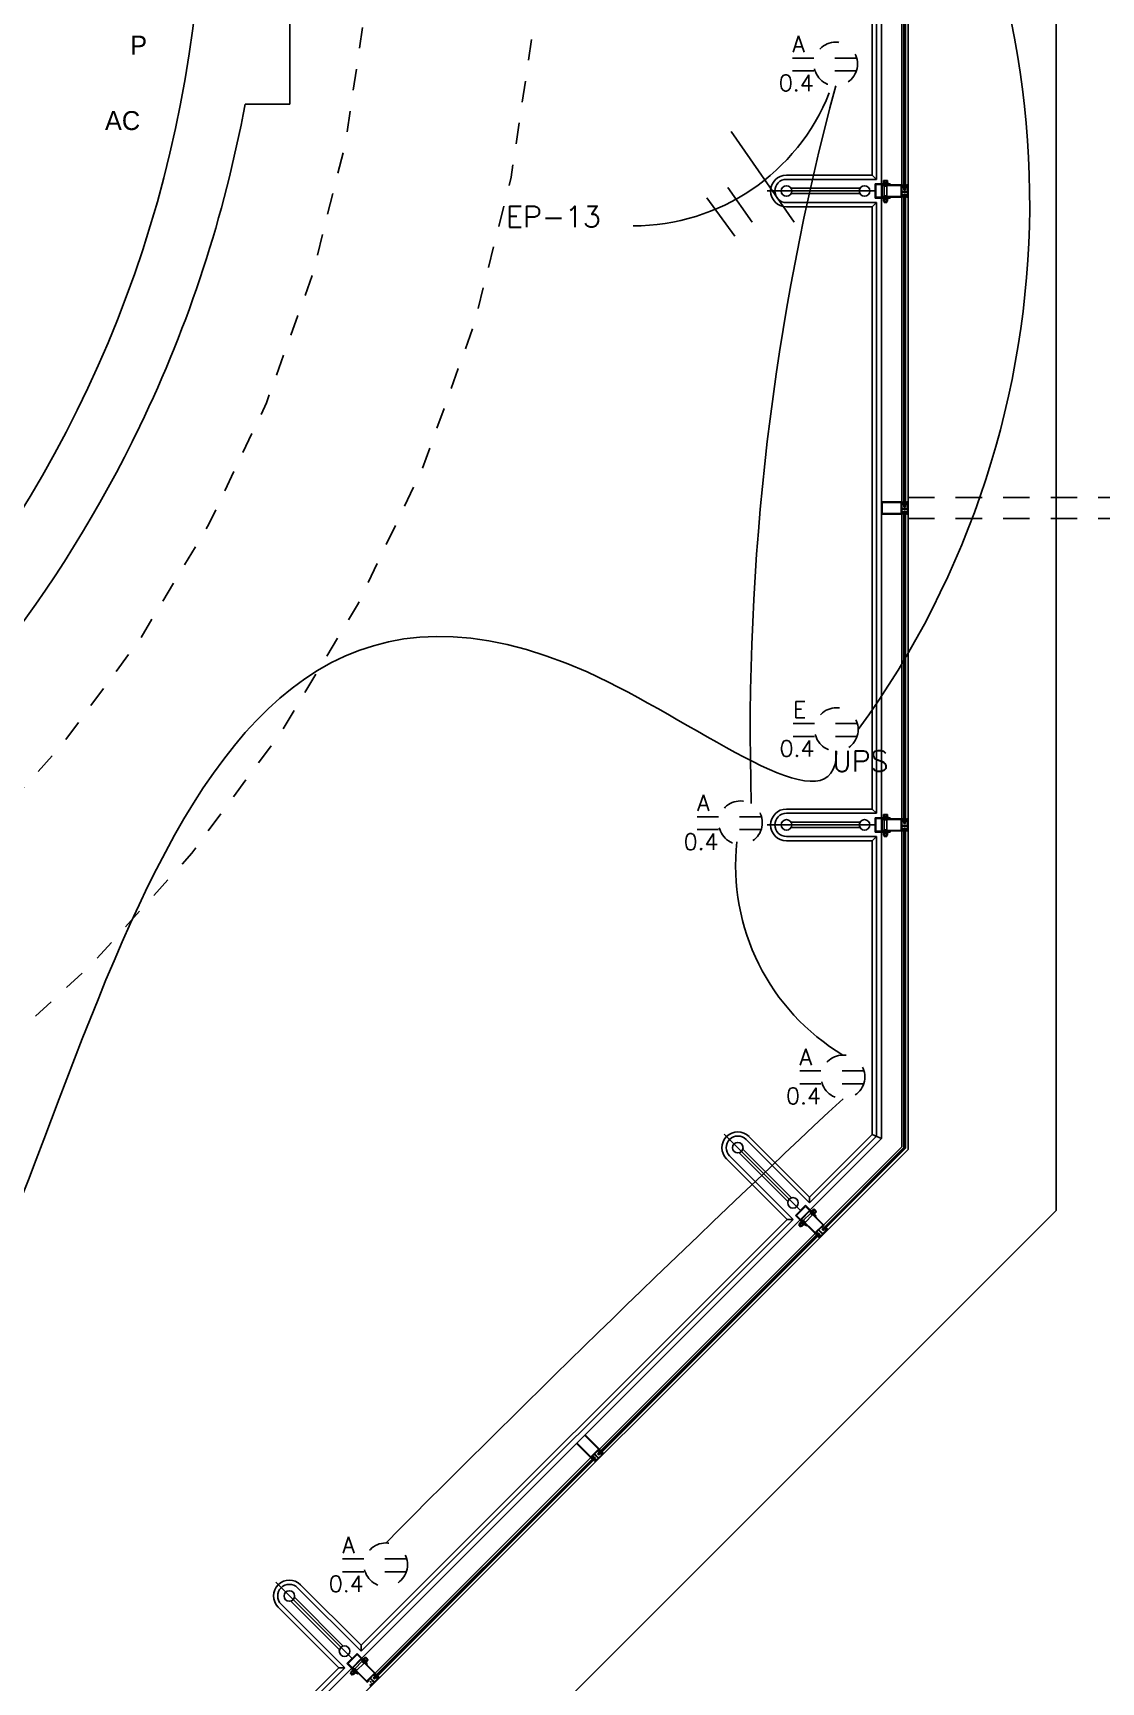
# Model space of a CAD drawing. Extents: x 622.2 to 680.8, y 643.9 to 685.6.
# Drawn here: x 644.55 to 649.6, y 655.36 to 663.16 of the extents above; entities that cross this region are included whole.
import ezdxf

# ---------------------------------------------------------------- set-up
doc = ezdxf.new("R2010")
doc.units = 0
doc.header["$LTSCALE"] = 0.5
doc.header["$MEASUREMENT"] = 0
doc.linetypes.add('HIDDEN', pattern=[0.375, 0.25, -0.125])
doc.linetypes.add('HIDDEN2', pattern=[0.1875, 0.125, -0.0625])
for name, color, linetype in [('ALUMBRADO', 6, 'CONTINUOUS'), ('paredes', 1, 'CONTINUOUS'), ('pisoplanta', 1, 'CONTINUOUS'), ('PROYECCIONES', 6, 'HIDDEN'), ('texturas', 6, 'CONTINUOUS'), ('TOMAS', 4, 'HIDDEN2'), ('UNIFILAR', 1, 'CONTINUOUS'), ('ventanas', 1, 'CONTINUOUS'), ('vidrio', 6, 'CONTINUOUS')]:
    doc.layers.add(name, color=color, linetype=linetype)
doc.styles.add('romans', font='romans.shx')

# ---------------------------------------------------------------- blocks, each defined once
blk = doc.blocks.new('apoymuro-cortina')
at = {"layer": 'vidrio', "color": 1, "linetype": 'Continuous'}
for p, q in [((0, 0), (-0.0989, 0)), ((0, -0.0574), (0, 0)), ((-0.125, -0.0006), (-0.125, -0.0568)), ((-0.1193, 0), (-0.1244, 0)), ((-0.1244, -0.0574), (-0.1193, -0.0574)), ((-0.122, -0.0096), (-0.122, -0.0032)), ((-0.122, -0.032), (-0.122, -0.0134)), ((-0.0962, -0.032), (-0.122, -0.032)), ((-0.122, -0.0348), (-0.0962, -0.0348)), ((-0.122, -0.044), (-0.122, -0.0348)), ((-0.122, -0.0542), (-0.122, -0.0478)), ((-0.1213, -0.0026), (-0.1199, -0.0026)), ((-0.1199, -0.0102), (-0.1213, -0.0102)), ((-0.1213, -0.0128), (-0.1193, -0.0128)), ((-0.1193, -0.0447), (-0.1213, -0.0447)), ((-0.1213, -0.0472), (-0.1199, -0.0472)), ((-0.1199, -0.0549), (-0.1213, -0.0549)), ((-0.1199, -0.0026), (-0.1199, -0.0038)), ((-0.1199, -0.0089), (-0.1199, -0.0102)), ((-0.1199, -0.0472), (-0.1199, -0.0485)), ((-0.1199, -0.0536), (-0.1199, -0.0549)), ((-0.1186, -0.0038), (-0.1186, -0.0006)), ((-0.1186, -0.0121), (-0.1186, -0.0089)), ((-0.1186, -0.0485), (-0.1186, -0.0453)), ((-0.1186, -0.0568), (-0.1186, -0.0536)), ((-0.0995, -0.0006), (-0.0995, -0.0038)), ((-0.0995, -0.0089), (-0.0995, -0.0121)), ((-0.0995, -0.0453), (-0.0995, -0.0485)), ((-0.0995, -0.0536), (-0.0995, -0.0568)), ((-0.0989, -0.0128), (-0.0968, -0.0128)), ((-0.0968, -0.0447), (-0.0989, -0.0447)), ((-0.0989, -0.0574), (-0.0938, -0.0574)), ((-0.0982, -0.0026), (-0.0968, -0.0026)), ((-0.0982, -0.0038), (-0.0982, -0.0026)), ((-0.0982, -0.0102), (-0.0982, -0.0089)), ((-0.0968, -0.0102), (-0.0982, -0.0102)), ((-0.0982, -0.0472), (-0.0968, -0.0472)), ((-0.0982, -0.0485), (-0.0982, -0.0472)), ((-0.0982, -0.0549), (-0.0982, -0.0536)), ((-0.0968, -0.0549), (-0.0982, -0.0549)), ((-0.0962, -0.0032), (-0.0962, -0.0096)), ((-0.0962, -0.0134), (-0.0962, -0.032)), ((-0.0962, -0.0348), (-0.0962, -0.044)), ((-0.0962, -0.0478), (-0.0962, -0.0542)), ((-0.0938, -0.0574), (0, -0.0574)), ((-0.0931, -0.0033), (-0.0931, -0.0541)), ((-0.0036, -0.0028), (-0.0926, -0.0028)), ((-0.0926, -0.0546), (-0.0036, -0.0546)), ((-0.0031, -0.0541), (-0.0031, -0.0033))]:
    blk.add_line(p, q, dxfattribs=at)
at = {"layer": 'vidrio', "linetype": 'Continuous'}
for p, q in [((-0.0397, 0.0015), (-0.0397, 0.0051)), ((-0.0397, 0.0051), (0.0307, 0.0051)), ((0.0272, 0.0015), (-0.0397, 0.0015)), ((-0.0318, 0.0056), (-0.0318, 0.0075)), ((-0.0318, 0.0075), (-0.0055, 0.0075)), ((-0.0055, 0.0056), (-0.0318, 0.0056)), ((-0.0087, 0.0103), (-0.0287, 0.0103)), ((-0.0287, 0.0103), (-0.0287, 0.0078)), ((-0.0287, 0.0078), (-0.0087, 0.0078)), ((-0.0283, 0.0111), (-0.0283, 0.0201)), ((-0.026, 0.0207), (-0.0113, 0.0207)), ((-0.0113, 0.0105), (-0.026, 0.0105)), ((-0.0237, 0.0201), (-0.0237, 0.0111)), ((-0.0145, 0.0208), (-0.0228, 0.0208)), ((-0.0137, 0.0111), (-0.0137, 0.0201)), ((-0.009, 0.0201), (-0.009, 0.0111)), ((-0.0087, 0.0078), (-0.0087, 0.0103)), ((-0.0055, 0.0075), (-0.0055, 0.0056)), ((0.0272, -0.0589), (0.0272, 0.0015)), ((0.0307, -0.0625), (0.0307, 0.0051)), ((-0.1052, -0.0438), (-0.1133, -0.0438)), ((-0.0397, -0.0589), (0.0272, -0.0589)), ((-0.0397, -0.0625), (-0.0397, -0.0589)), ((0.0307, -0.0625), (-0.0397, -0.0625)), ((-0.0318, -0.0631), (-0.0318, -0.065)), ((-0.0055, -0.0631), (-0.0318, -0.0631)), ((-0.0318, -0.065), (-0.0055, -0.065)), ((-0.0287, -0.0677), (-0.0287, -0.0652)), ((-0.0287, -0.0652), (-0.0087, -0.0652)), ((-0.0087, -0.0677), (-0.0287, -0.0677)), ((-0.0283, -0.0686), (-0.0283, -0.0775)), ((-0.0113, -0.068), (-0.026, -0.068)), ((-0.0127, -0.0055), (-0.0248, -0.0055)), ((-0.0248, -0.0055), (-0.0248, -0.0516)), ((-0.0248, -0.0516), (-0.0127, -0.0516)), ((-0.0237, -0.0775), (-0.0237, -0.0686)), ((-0.0137, -0.0686), (-0.0137, -0.0775)), ((-0.0127, -0.0516), (-0.0127, -0.0055)), ((-0.009, -0.0775), (-0.009, -0.0686)), ((-0.0087, -0.0652), (-0.0087, -0.0677)), ((-0.0055, -0.065), (-0.0055, -0.0631)), ((-0.026, -0.0782), (-0.0113, -0.0782)), ((-0.0247, -0.083), (-0.0247, -0.0782)), ((-0.0127, -0.0792), (-0.0247, -0.0792)), ((-0.0127, -0.0811), (-0.0247, -0.0811)), ((-0.0247, -0.083), (-0.0237, -0.0839)), ((-0.0127, -0.083), (-0.0247, -0.083)), ((-0.0136, -0.0839), (-0.0237, -0.0839)), ((-0.0145, -0.0783), (-0.0228, -0.0783)), ((-0.0145, -0.0802), (-0.0228, -0.0802)), ((-0.0145, -0.0821), (-0.0228, -0.0821)), ((-0.0187, -0.0838), (-0.0187, -0.0839)), ((-0.0127, -0.083), (-0.0136, -0.0839)), ((-0.0127, -0.083), (-0.0127, -0.0782))]:
    blk.add_line(p, q, dxfattribs=at)
at = {"layer": 'vidrio', "color": 1, "linetype": 'Continuous', "extrusion": (0, 0, -1)}
for centre, major_axis, start_param, end_param in [((-0.0989, -0.0006), (0.000451, -0.000451), 2.356194, 3.926991), ((-0.1244, -0.0006), (0.000451, -0.000451), 2.356194, 3.926991), ((-0.1244, -0.0568), (0.000451, 0.000451), 2.356194, 3.926991), ((-0.1213, -0.0032), (0.000451, -0.000451), 2.356194, 3.926991), ((-0.1213, -0.0096), (0.000451, 0.000451), 2.356194, 3.926991), ((-0.1213, -0.0134), (0.000451, -0.000451), 2.356194, 3.926991), ((-0.1213, -0.044), (0.000451, 0.000451), 2.356194, 3.926991), ((-0.1213, -0.0478), (0.000451, -0.000451), 2.356194, 3.926991), ((-0.1213, -0.0542), (0.000451, 0.000451), 2.356194, 3.926991), ((-0.1193, -0.0038), (0.000451, 0.000451), 2.356194, 3.926991), ((-0.1193, -0.0089), (0.000451, -0.000451), 2.356194, 3.926991), ((-0.1193, -0.0485), (0.000451, 0.000451), 2.356194, 3.926991), ((-0.1193, -0.0536), (0.000451, -0.000451), 2.356194, 3.926991), ((-0.1193, -0.0006), (0.000451, -0.000451), 3.926991, 5.497787), ((-0.1193, -0.0038), (0.000451, -0.000451), -0.785398, 0.785398), ((-0.1193, -0.0089), (0.000451, -0.000451), 3.926991, 5.497787), ((-0.1193, -0.0121), (0.000451, -0.000451), -0.785398, 0.785398), ((-0.1193, -0.0453), (0.000451, -0.000451), 3.926991, 5.497787), ((-0.1193, -0.0485), (0.000451, -0.000451), -0.785398, 0.785398), ((-0.1193, -0.0536), (0.000451, -0.000451), 3.926991, 5.497787), ((-0.1193, -0.0568), (0.000451, -0.000451), -0.785398, 0.785398), ((-0.0989, -0.0038), (0.000451, 0.000451), 2.356194, 3.926991), ((-0.0989, -0.0089), (0.000451, -0.000451), 2.356194, 3.926991), ((-0.0989, -0.0121), (0.000451, 0.000451), 2.356194, 3.926991), ((-0.0989, -0.0453), (0.000451, -0.000451), 2.356194, 3.926991), ((-0.0989, -0.0485), (0.000451, 0.000451), 2.356194, 3.926991), ((-0.0989, -0.0536), (0.000451, -0.000451), 2.356194, 3.926991), ((-0.0989, -0.0568), (0.000451, 0.000451), 2.356194, 3.926991), ((-0.0989, -0.0038), (0.000451, -0.000451), -0.785398, 0.785398), ((-0.0989, -0.0089), (0.000451, -0.000451), 3.926991, 5.497787), ((-0.0989, -0.0485), (0.000451, -0.000451), -0.785398, 0.785398), ((-0.0989, -0.0536), (0.000451, -0.000451), 3.926991, 5.497787), ((-0.0968, -0.0032), (0.000451, 0.000451), 5.497787, 7.068583), ((-0.0968, -0.0096), (0.000451, -0.000451), -0.785398, 0.785398), ((-0.0968, -0.0134), (0.000451, -0.000451), 3.926991, 5.497787), ((-0.0968, -0.044), (0.000451, -0.000451), -0.785398, 0.785398), ((-0.0968, -0.0478), (0.000451, 0.000451), 5.497787, 7.068583), ((-0.0926, -0.0033), (0.000361, 0.000361), 3.926991, 5.497787), ((-0.0926, -0.0541), (0.000361, 0.000361), 2.356194, 3.926991)]:
    blk.add_ellipse(centre, major_axis=major_axis, ratio=1, start_param=start_param, end_param=end_param, dxfattribs=at)
at = {"layer": 'vidrio', "linetype": 'Continuous', "extrusion": (0, 0, -1)}
for centre, major_axis, start_param, end_param in [((-0.026, 0.0161), (0.00325, -0.00325), 3.399063, 4.454918), ((-0.026, 0.0151), (0.00325, -0.00325), 0.257471, 1.313326), ((-0.0187, 0.0004), (0.0144, -0.0144), 3.678281, 4.175701), ((-0.0187, 0.0309), (0.0144, 0.0144), 2.107484, 2.604904), ((-0.0113, 0.0161), (0.00325, -0.00325), 3.399063, 4.454918), ((-0.0113, 0.0151), (0.00325, -0.00325), 0.257471, 1.313326), ((-0.026, -0.0726), (0.00325, 0.00325), 4.96986, 6.025715), ((-0.026, -0.0736), (0.00325, 0.00325), 1.828267, 2.884122), ((-0.0187, -0.0883), (0.0144, 0.0144), 5.249077, 5.746497), ((-0.0187, -0.0578), (0.0144, -0.0144), 0.536688, 1.034108), ((-0.0113, -0.0726), (0.00325, 0.00325), 4.96986, 6.025715), ((-0.0113, -0.0736), (0.00325, 0.00325), 1.828267, 2.884122)]:
    blk.add_ellipse(centre, major_axis=major_axis, ratio=1, start_param=start_param, end_param=end_param, dxfattribs=at)
at = {"layer": 'vidrio', "color": 5, "linetype": 'Continuous', "extrusion": (0, 0, -1)}
for centre, major_axis, start_param, end_param in [((-0.0036, -0.0033), (0.000361, -0.000361), 3.926991, 5.497787), ((-0.0036, -0.0541), (0.000361, 0.000361), 0.785398, 2.356194)]:
    blk.add_ellipse(centre, major_axis=major_axis, ratio=1, start_param=start_param, end_param=end_param, dxfattribs=at)

msp = doc.modelspace()

# ---------------------------------------------------------------- linework, layer by layer
at = {"layer": 'paredes', "color": 6}
msp.add_line((648.6911, 666.7365), (648.6911, 657.8803), dxfattribs=at)
at = {"layer": 'paredes'}
msp.add_line((645.7661, 662.8261), (645.7661, 663.4261), dxfattribs=at)
at = {"layer": 'paredes', "ltscale": 0.75}
msp.add_line((645.7661, 662.8261), (645.5548, 662.8261), dxfattribs=at)
for radius, start, end in [(5.75, 280.01541, 355.01146), (6.05, 334.30389, 349.52432), (6.05, 285.33504, 334.30389)]:
    msp.add_arc((639.6056, 663.9261), radius, start, end, dxfattribs=at)
at = {"layer": 'pisoplanta', "color": 6}
for p, q in [((648.5411, 662.4706), (648.5411, 665.3606)), ((648.5211, 662.4906), (648.5211, 665.3406)), ((648.1161, 662.4906), (648.5211, 662.4906)), ((648.1161, 662.4706), (648.5411, 662.4706)), ((648.5411, 662.4706), (648.5211, 662.4906)), ((648.1161, 662.3606), (648.5411, 662.3606)), ((648.1161, 662.3406), (648.5211, 662.3406)), ((648.5411, 662.3606), (648.5211, 662.3406)), ((648.5211, 662.3406), (648.5211, 659.4906)), ((648.5411, 662.3606), (648.5411, 659.4706)), ((648.1161, 659.4906), (648.5211, 659.4906)), ((648.5411, 659.4706), (648.5211, 659.4906)), ((648.1161, 659.4706), (648.5411, 659.4706)), ((648.1161, 659.3606), (648.5411, 659.3606)), ((648.1161, 659.3406), (648.5211, 659.3406)), ((648.5411, 659.3606), (648.5211, 659.3406)), ((648.5211, 657.9507), (648.5211, 659.3406)), ((648.5411, 657.9424), (648.5411, 659.3606)), ((647.9387, 657.9411), (648.2251, 657.6547)), ((648.2251, 657.6547), (648.5211, 657.9507)), ((648.5411, 657.9424), (648.2251, 657.6264)), ((648.5211, 657.9507), (648.5661, 657.9321)), ((647.9246, 657.927), (648.2251, 657.6264)), ((647.8326, 657.835), (648.119, 657.5487)), ((647.8468, 657.8492), (648.1473, 657.5487)), ((648.2251, 657.6264), (648.2251, 657.6547)), ((646.1038, 655.5334), (648.119, 657.5487)), ((646.1038, 655.5051), (648.1473, 657.5487)), ((648.1473, 657.5487), (648.119, 657.5487)), ((645.8032, 655.8056), (646.1038, 655.5051)), ((645.8174, 655.8198), (646.1038, 655.5334)), ((645.7113, 655.7137), (645.9977, 655.4273)), ((645.7255, 655.7279), (646.026, 655.4273)), ((646.1038, 655.5051), (646.1038, 655.5334)), ((645.9977, 655.4273), (645.6118, 655.0414)), ((646.026, 655.4273), (645.635, 655.0364)), ((646.026, 655.4273), (645.9977, 655.4273))]:
    msp.add_line(p, q, dxfattribs=at)
for centre, radius, start, end in [((648.1161, 662.4156), 0.075, 90, 270), ((648.1161, 662.4156), 0.055, 90, 270), ((648.1161, 659.4156), 0.075, 90, 270), ((648.1161, 659.4156), 0.055, 90, 270), ((647.8857, 657.8881), 0.075, 45, 225), ((647.8857, 657.8881), 0.055, 45, 225), ((645.7643, 655.7668), 0.075, 45, 225), ((645.7643, 655.7668), 0.055, 45, 225)]:
    msp.add_arc(centre, radius, start, end, dxfattribs=at)
at = {"layer": 'PROYECCIONES', "color": 6}
for p, q in [((648.6794, 660.9216), (648.6713, 660.9216)), ((648.6623, 660.8901), (648.6623, 660.8895))]:
    msp.add_line(p, q, dxfattribs=at)
at = {"layer": 'PROYECCIONES'}
for p, q in [((648.6911, 660.9656), (652.7661, 660.9656)), ((648.6911, 660.8656), (652.7661, 660.8656))]:
    msp.add_line(p, q, dxfattribs=at)
at = {"layer": 'PROYECCIONES', "ltscale": 0.8}
for radius, start in [(7.35, 270.37175), (6.55, 270.41716)]:
    msp.add_arc((639.6056, 663.9261), radius, start, 270, dxfattribs=at)
at = {"layer": 'texturas', "color": 1}
for p, q in [((649.3911, 669.7776), (649.3911, 657.5903)), ((649.3911, 657.5903), (646.4411, 654.6403))]:
    msp.add_line(p, q, dxfattribs=at)
at = {"layer": 'TOMAS', "color": 4}
for p, q in [((648.4448, 663.0447), (648.1261, 663.0447)), ((648.4448, 662.9839), (648.1261, 662.9839)), ((647.9941, 659.454), (647.6755, 659.454)), ((647.9941, 659.3932), (647.6755, 659.3932)), ((648.479, 658.2512), (648.1603, 658.2512)), ((648.479, 658.1904), (648.1603, 658.1904)), ((646.3159, 655.9423), (645.9973, 655.9423)), ((646.3159, 655.8815), (645.9973, 655.8815))]:
    msp.add_line(p, q, dxfattribs=at)
at = {"layer": 'TOMAS', "linetype": 'Continuous'}
for p, q in [((647.8547, 662.6975), (648.1528, 662.2672)), ((647.7388, 662.3831), (647.8713, 662.201)), ((647.8381, 662.4327), (647.9541, 662.2672))]:
    msp.add_line(p, q, dxfattribs=at)
at = {"layer": 'TOMAS', "color": 5}
for p, q in [((648.4482, 659.8951), (648.1296, 659.8951)), ((648.4482, 659.8343), (648.1296, 659.8343))]:
    msp.add_line(p, q, dxfattribs=at)
at = {"layer": 'TOMAS', "color": 4}
for centre in [(648.3492, 663.0167), (647.8986, 659.4261), (648.3834, 658.2232), (646.2203, 655.9144)]:
    msp.add_circle(centre, 0.1031, dxfattribs=at)
at = {"layer": 'TOMAS', "color": 5}
msp.add_circle((648.3526, 659.8672), 0.1031, dxfattribs=at)
at = {"layer": 'TOMAS', "color": 5, "linetype": 'Continuous'}
msp.add_arc((645.0227, 662.3621), 4.2439, 323.99262, 35.15979, dxfattribs=at)
at = {"layer": 'TOMAS', "linetype": 'Continuous'}
for centre, radius, start, end in [((647.3924, 663.2467), 0.9961, 269.92468, 338.37174), ((659.7105, 659.8547), 11.7659, 164.93106, 181.64209), ((648.9195, 659.2223), 1.0441, 173.78905, 239.10298), ((704.8394, 597.8764), 82.5625, 133.141064, 135.234565)]:
    msp.add_arc(centre, radius, start, end, dxfattribs=at)
at = {"layer": 'TOMAS', "color": 5, "linetype": 'Continuous', "start_tangent": (-0.999999, 0.001432), "end_tangent": (0, 1)}
msp.add_spline([(630.9365, 659.7694), (632.2008, 659.9676), (633.6883, 658.1091), (637.4317, 655.9532), (643.8774, 656.3497), (647.2738, 660.0915), (648.3526, 659.764)], degree=3, dxfattribs=at)
at = {"layer": 'ventanas'}
for p in [(648.5661, 666.7365), (645.6703, 655.0364)]:
    msp.add_line(p, (648.5661, 657.9321), dxfattribs=at)
at = {"layer": 'vidrio', "linetype": 'Continuous'}
for p, q in [((648.662, 663.8869), (648.662, 662.4444)), ((648.6713, 663.9006), (648.6713, 662.4216)), ((648.6754, 663.9006), (648.6754, 662.4216)), ((648.6794, 663.9006), (648.6794, 662.4216)), ((648.662, 662.3869), (648.662, 660.9444)), ((648.6713, 662.4006), (648.6713, 660.9216)), ((648.6754, 662.4006), (648.6754, 660.9216)), ((648.6794, 662.4006), (648.6794, 660.9216)), ((648.6713, 659.4218), (648.6713, 660.9007)), ((648.6713, 660.9006), (648.6794, 660.9006)), ((648.6754, 659.4218), (648.6754, 660.9007)), ((648.6794, 659.4218), (648.6794, 660.9007)), ((648.662, 659.4444), (648.662, 660.8869)), ((648.662, 659.3873), (648.662, 657.8923)), ((648.6713, 659.4009), (648.6713, 657.8885)), ((648.6754, 659.4009), (648.6754, 657.8868)), ((648.6794, 659.4009), (648.6794, 657.8851)), ((648.6713, 657.8885), (648.2828, 657.5)), ((648.6754, 657.8868), (648.2856, 657.4971)), ((648.6794, 657.8851), (648.2885, 657.4942)), ((648.662, 657.8923), (648.2922, 657.5226)), ((648.2679, 657.485), (647.2221, 656.4393)), ((648.2707, 657.4822), (647.225, 656.4364)), ((648.2736, 657.4793), (647.2278, 656.4336)), ((648.2516, 657.482), (647.2316, 656.462)), ((647.2072, 656.4244), (646.1615, 655.3786)), ((647.2101, 656.4215), (646.1643, 655.3758)), ((647.2129, 656.4187), (646.1672, 655.3729)), ((647.191, 656.4214), (646.1709, 655.4013)), ((647.207, 656.4241), (647.2127, 656.4184))]:
    msp.add_line(p, q, dxfattribs=at)
at = {"layer": 'vidrio', "color": 6}
for p, q in [((648.5353, 662.4156), (648.0248, 662.4156)), ((648.6794, 662.4216), (648.6713, 662.4216)), ((648.5353, 659.4156), (648.0248, 659.4156)), ((648.1821, 657.5916), (647.8211, 657.9526)), ((648.6911, 657.8803), (645.7411, 654.9303)), ((647.2278, 656.4336), (647.2221, 656.4393)), ((646.0608, 655.4703), (645.6998, 655.8313)), ((646.1672, 655.3729), (646.1615, 655.3786))]:
    msp.add_line(p, q, dxfattribs=at)
at = {"layer": 'vidrio', "color": 1}
for p, q in [((648.4637, 662.4281), (648.1377, 662.4281)), ((648.4637, 662.4031), (648.1377, 662.4031)), ((648.4637, 659.4281), (648.1377, 659.4281)), ((648.4637, 659.4031), (648.1377, 659.4031)), ((648.1226, 657.6334), (647.8921, 657.8639)), ((648.1403, 657.6511), (647.9098, 657.8816)), ((646.019, 655.5298), (645.7885, 655.7603)), ((646.0013, 655.5121), (645.7708, 655.7426))]:
    msp.add_line(p, q, dxfattribs=at)
at = {"layer": 'vidrio', "color": 1, "linetype": 'Continuous'}
for p, q in [((648.5661, 660.9444), (648.6649, 660.9444)), ((648.5661, 660.8869), (648.5661, 660.9444)), ((648.5691, 660.8903), (648.5691, 660.941)), ((648.5696, 660.9415), (648.6587, 660.9415)), ((648.6592, 660.941), (648.6592, 660.8903)), ((648.6623, 660.9412), (648.6623, 660.9348)), ((648.6623, 660.931), (648.6623, 660.9123)), ((648.6623, 660.9123), (648.688, 660.9123)), ((648.6623, 660.9095), (648.6623, 660.9003)), ((648.688, 660.9095), (648.6623, 660.9095)), ((648.6623, 660.8965), (648.6623, 660.8901)), ((648.6643, 660.9418), (648.6629, 660.9418)), ((648.6629, 660.9341), (648.6643, 660.9341)), ((648.6649, 660.9316), (648.6629, 660.9316)), ((648.6629, 660.8997), (648.6649, 660.8997)), ((648.6643, 660.8971), (648.6629, 660.8971)), ((648.6643, 660.9405), (648.6643, 660.9418)), ((648.6643, 660.9341), (648.6643, 660.9354)), ((648.6643, 660.8959), (648.6643, 660.8971)), ((648.6656, 660.9437), (648.6656, 660.9405)), ((648.6656, 660.9354), (648.6656, 660.9322)), ((648.6656, 660.8991), (648.6656, 660.8959)), ((648.6847, 660.9405), (648.6847, 660.9437)), ((648.6847, 660.9322), (648.6847, 660.9354)), ((648.6847, 660.8959), (648.6847, 660.8991)), ((648.6853, 660.9444), (648.6904, 660.9444)), ((648.6874, 660.9316), (648.6853, 660.9316)), ((648.6853, 660.8997), (648.6874, 660.8997)), ((648.686, 660.9418), (648.686, 660.9405)), ((648.6874, 660.9418), (648.686, 660.9418)), ((648.686, 660.9354), (648.686, 660.9341)), ((648.686, 660.9341), (648.6874, 660.9341)), ((648.686, 660.8971), (648.686, 660.8959)), ((648.6874, 660.8971), (648.686, 660.8971)), ((648.688, 660.9348), (648.688, 660.9412)), ((648.688, 660.9123), (648.688, 660.931)), ((648.688, 660.9003), (648.688, 660.9095)), ((648.688, 660.8901), (648.688, 660.8965)), ((648.6911, 660.9437), (648.6911, 660.8876)), ((648.6598, 660.8869), (648.5661, 660.8869)), ((648.6587, 660.8897), (648.5696, 660.8897)), ((648.6649, 660.8869), (648.6598, 660.8869)), ((648.6629, 660.8895), (648.6643, 660.8895)), ((648.6643, 660.8895), (648.6643, 660.8908)), ((648.6656, 660.8908), (648.6656, 660.8876)), ((648.6847, 660.8876), (648.6847, 660.8908)), ((648.6904, 660.8869), (648.6853, 660.8869)), ((648.686, 660.8908), (648.686, 660.8895)), ((648.686, 660.8895), (648.6874, 660.8895)), ((647.1635, 656.5295), (647.2334, 656.4596)), ((647.1892, 656.4226), (647.1229, 656.4889)), ((647.1904, 656.4254), (647.1274, 656.4884)), ((647.164, 656.525), (647.227, 656.462)), ((647.227, 656.4613), (647.1911, 656.4254)), ((647.222, 656.452), (647.2089, 656.4388)), ((647.2244, 656.4506), (647.2229, 656.452)), ((647.2293, 656.4592), (647.2248, 656.4547)), ((647.2248, 656.4538), (647.2257, 656.4528)), ((647.2275, 656.4528), (647.2253, 656.4506)), ((647.2257, 656.4528), (647.2266, 656.4537)), ((647.2312, 656.4582), (647.2302, 656.4592)), ((647.2303, 656.4573), (647.2312, 656.4582)), ((647.2334, 656.4587), (647.2312, 656.4564)), ((647.1928, 656.419), (647.1892, 656.4226)), ((647.1977, 656.4277), (647.1932, 656.4232)), ((647.1932, 656.4222), (647.1942, 656.4213)), ((647.196, 656.4213), (647.1937, 656.419)), ((647.1942, 656.4213), (647.1951, 656.4222)), ((647.1996, 656.4267), (647.1986, 656.4277)), ((647.1987, 656.4258), (647.1996, 656.4267)), ((647.2018, 656.4271), (647.1996, 656.4249)), ((647.2069, 656.4369), (647.2004, 656.4304)), ((647.2004, 656.4295), (647.2018, 656.428)), ((647.2251, 656.4186), (647.2069, 656.4369)), ((647.2073, 656.4055), (647.2095, 656.4077)), ((647.2109, 656.401), (647.2073, 656.4046)), ((647.2089, 656.4388), (647.2271, 656.4206)), ((647.2104, 656.4068), (647.2095, 656.4059)), ((647.2095, 656.4059), (647.2105, 656.4049)), ((647.2114, 656.4049), (647.2159, 656.4094)), ((647.2515, 656.4407), (647.2118, 656.401)), ((647.2131, 656.4113), (647.2154, 656.4136)), ((647.2149, 656.4113), (647.214, 656.4104)), ((647.2159, 656.4103), (647.2149, 656.4113)), ((647.2163, 656.4136), (647.2177, 656.4121)), ((647.2186, 656.4121), (647.2251, 656.4186)), ((647.2271, 656.4206), (647.2403, 656.4338)), ((647.2388, 656.437), (647.2411, 656.4393)), ((647.2403, 656.4347), (647.2388, 656.4361)), ((647.242, 656.4384), (647.2411, 656.4375)), ((647.2411, 656.4375), (647.2421, 656.4365)), ((647.243, 656.4365), (647.2475, 656.441)), ((647.2447, 656.4429), (647.2469, 656.4452)), ((647.2465, 656.4429), (647.2456, 656.442)), ((647.2475, 656.4419), (647.2465, 656.4429)), ((647.2478, 656.4452), (647.2515, 656.4416))]:
    msp.add_line(p, q, dxfattribs=at)
at = {"layer": 'vidrio'}
msp.add_line((648.6794, 659.4218), (648.6713, 659.4218), dxfattribs=at)
at = {"layer": 'vidrio', "color": 1}
for centre in [(648.1161, 662.4156), (648.4853, 662.4156), (648.1161, 659.4156), (648.4853, 659.4156)]:
    msp.add_circle(centre, 0.025, dxfattribs=at)
at = {"layer": 'vidrio', "color": 5}
for centre in [(647.8857, 657.8881), (648.1468, 657.627), (645.7643, 655.7668), (646.0255, 655.5056)]:
    msp.add_circle(centre, 0.025, dxfattribs=at)
at = {"layer": 'vidrio', "color": 1, "linetype": 'Continuous'}
for centre, major_axis, start_param, end_param in [((648.6587, 660.941), (-0.000361, 0.000361), 3.926991, 5.497787), ((648.6629, 660.9412), (-0.000451, 0.000451), 5.497787, 7.068583), ((648.6629, 660.9348), (-0.000451, -0.000451), -0.785398, 0.785398), ((648.6629, 660.931), (-0.000451, -0.000451), 3.926991, 5.497787), ((648.6629, 660.9003), (-0.000451, -0.000451), -0.785398, 0.785398), ((648.6629, 660.8965), (-0.000451, 0.000451), 5.497787, 7.068583), ((648.6649, 660.9405), (-0.000451, -0.000451), -0.785398, 0.785398), ((648.6649, 660.9354), (-0.000451, -0.000451), 3.926991, 5.497787), ((648.6649, 660.8959), (-0.000451, -0.000451), -0.785398, 0.785398), ((648.6649, 660.9437), (-0.000451, -0.000451), 2.356194, 3.926991), ((648.6649, 660.9405), (-0.000451, 0.000451), 2.356194, 3.926991), ((648.6649, 660.9354), (-0.000451, -0.000451), 2.356194, 3.926991), ((648.6649, 660.9322), (-0.000451, 0.000451), 2.356194, 3.926991), ((648.6649, 660.8991), (-0.000451, -0.000451), 2.356194, 3.926991), ((648.6649, 660.8959), (-0.000451, 0.000451), 2.356194, 3.926991), ((648.6853, 660.9437), (-0.000451, -0.000451), 3.926991, 5.497787), ((648.6853, 660.9405), (-0.000451, -0.000451), -0.785398, 0.785398), ((648.6853, 660.9354), (-0.000451, -0.000451), 3.926991, 5.497787), ((648.6853, 660.9322), (-0.000451, -0.000451), -0.785398, 0.785398), ((648.6853, 660.8991), (-0.000451, -0.000451), 3.926991, 5.497787), ((648.6853, 660.8959), (-0.000451, -0.000451), -0.785398, 0.785398), ((648.6853, 660.9405), (-0.000451, 0.000451), 2.356194, 3.926991), ((648.6853, 660.9354), (-0.000451, -0.000451), 2.356194, 3.926991), ((648.6853, 660.8959), (-0.000451, 0.000451), 2.356194, 3.926991), ((648.6874, 660.9412), (-0.000451, -0.000451), 2.356194, 3.926991), ((648.6874, 660.9348), (-0.000451, 0.000451), 2.356194, 3.926991), ((648.6874, 660.931), (-0.000451, -0.000451), 2.356194, 3.926991), ((648.6874, 660.9003), (-0.000451, 0.000451), 2.356194, 3.926991), ((648.6874, 660.8965), (-0.000451, -0.000451), 2.356194, 3.926991), ((648.6904, 660.9437), (-0.000451, -0.000451), 2.356194, 3.926991), ((648.6587, 660.8903), (-0.000361, 0.000361), 2.356194, 3.926991), ((648.6649, 660.8908), (-0.000451, -0.000451), 3.926991, 5.497787), ((648.6649, 660.8908), (-0.000451, -0.000451), 2.356194, 3.926991), ((648.6649, 660.8876), (-0.000451, 0.000451), 2.356194, 3.926991), ((648.6853, 660.8908), (-0.000451, -0.000451), 3.926991, 5.497787), ((648.6853, 660.8876), (-0.000451, -0.000451), -0.785398, 0.785398), ((648.6853, 660.8908), (-0.000451, -0.000451), 2.356194, 3.926991), ((648.6874, 660.8901), (-0.000451, 0.000451), 2.356194, 3.926991), ((648.6904, 660.8876), (-0.000451, 0.000451), 2.356194, 3.926991), ((647.2225, 656.4516), (-0.000638, 0), 3.926991, 5.497787), ((647.2248, 656.451), (0, 0.000638), 2.356194, 3.926991), ((647.2252, 656.4543), (-0.000638, 0), -0.785398, 0.785398), ((647.2271, 656.4533), (-0.000638, 0), 3.926991, 5.497787), ((647.2266, 656.4617), (0, 0.00051), 3.926991, 5.497787), ((647.2271, 656.4533), (-0.000638, 0), 2.356194, 3.926991), ((647.2297, 656.4588), (0, 0.000638), 5.497787, 7.068583), ((647.2307, 656.4569), (-0.000638, 0), -0.785398, 0.785398), ((647.2307, 656.4569), (0, 0.000638), 2.356194, 3.926991), ((647.233, 656.4591), (-0.000638, 0), 2.356194, 3.926991), ((647.1907, 656.4258), (0, 0.00051), 2.356194, 3.926991), ((647.1933, 656.4195), (0, 0.000638), 2.356194, 3.926991), ((647.1955, 656.4217), (-0.000638, 0), 3.926991, 5.497787), ((647.1955, 656.4217), (-0.000638, 0), 2.356194, 3.926991), ((647.1981, 656.4272), (0, 0.000638), 5.497787, 7.068583), ((647.1991, 656.4253), (-0.000638, 0), -0.785398, 0.785398), ((647.1991, 656.4253), (0, 0.000638), 2.356194, 3.926991), ((647.2008, 656.4299), (-0.000638, 0), -0.785398, 0.785398), ((647.2014, 656.4276), (-0.000638, 0), 2.356194, 3.926991), ((647.2077, 656.405), (-0.000638, 0), -0.785398, 0.785398), ((647.21, 656.4073), (-0.000638, 0), 3.926991, 5.497787), ((647.21, 656.4073), (-0.000638, 0), 2.356194, 3.926991), ((647.211, 656.4054), (0, 0.000638), 2.356194, 3.926991), ((647.2113, 656.4014), (0, 0.000638), 2.356194, 3.926991), ((647.2136, 656.4109), (-0.000638, 0), -0.785398, 0.785398), ((647.2136, 656.4109), (0, 0.000638), 2.356194, 3.926991), ((647.2158, 656.4131), (-0.000638, 0), 3.926991, 5.497787), ((647.2155, 656.4099), (-0.000638, 0), 2.356194, 3.926991), ((647.2182, 656.4126), (0, 0.000638), 2.356194, 3.926991), ((647.2393, 656.4366), (-0.000638, 0), -0.785398, 0.785398), ((647.2398, 656.4342), (-0.000638, 0), 2.356194, 3.926991), ((647.2415, 656.4388), (-0.000638, 0), 3.926991, 5.497787), ((647.2415, 656.4388), (-0.000638, 0), 2.356194, 3.926991), ((647.2425, 656.437), (0, 0.000638), 2.356194, 3.926991), ((647.2451, 656.4425), (-0.000638, 0), -0.785398, 0.785398), ((647.2451, 656.4425), (0, 0.000638), 2.356194, 3.926991), ((647.2474, 656.4447), (-0.000638, 0), 3.926991, 5.497787), ((647.247, 656.4415), (-0.000638, 0), 2.356194, 3.926991), ((647.251, 656.4411), (-0.000638, 0), 2.356194, 3.926991)]:
    msp.add_ellipse(centre, major_axis=major_axis, ratio=1, start_param=start_param, end_param=end_param, dxfattribs=at)

# ---------------------------------------------------------------- block references
at = {"layer": 'paredes', "color": 6, "xscale": -1}
for p in [(648.5661, 662.4444), (648.5661, 659.4444)]:
    msp.add_blockref('apoymuro-cortina', p, dxfattribs=at)
at = {"layer": 'paredes', "color": 6, "xscale": -1, "rotation": 314.9999999999954}
for p in [(648.2242, 657.5902), (646.1028, 655.4689)]:
    msp.add_blockref('apoymuro-cortina', p, dxfattribs=at)

# ---------------------------------------------------------------- texts
at = {"layer": 'ALUMBRADO', "color": 3, "style": 'romans'}
for s, p in [('EP-13', (646.7892, 662.245)), ('UPS', (648.3318, 659.6683))]:
    msp.add_text(s, height=0.09865, dxfattribs=at).set_placement(p)
at = {"layer": 'TOMAS', "color": 3, "style": 'romans'}
for s, height, p in [('A', 0.077, (648.1439, 663.0723)), ('0.4', 0.07702, (648.0799, 662.8882)), ('E', 0.077, (648.1473, 659.9228)), ('0.4', 0.07702, (648.0833, 659.7386)), ('A', 0.077, (647.6932, 659.4817)), ('0.4', 0.07702, (647.6292, 659.2975)), ('A', 0.077, (648.178, 658.2788)), ('0.4', 0.07702, (648.114, 658.0947)), ('A', 0.077, (646.015, 655.97)), ('0.4', 0.07702, (645.951, 655.7858))]:
    msp.add_text(s, height=height, dxfattribs=at).set_placement(p)
at = {"layer": 'UNIFILAR', "color": 6}
msp.add_text('P', height=0.0897, dxfattribs=at).set_placement((645.0112, 663.0608))
at = {"layer": 'UNIFILAR', "color": 4}
msp.add_text('AC', height=0.08967, dxfattribs=at).set_placement((644.8919, 662.7038))

doc.saveas('drawing.dxf')
